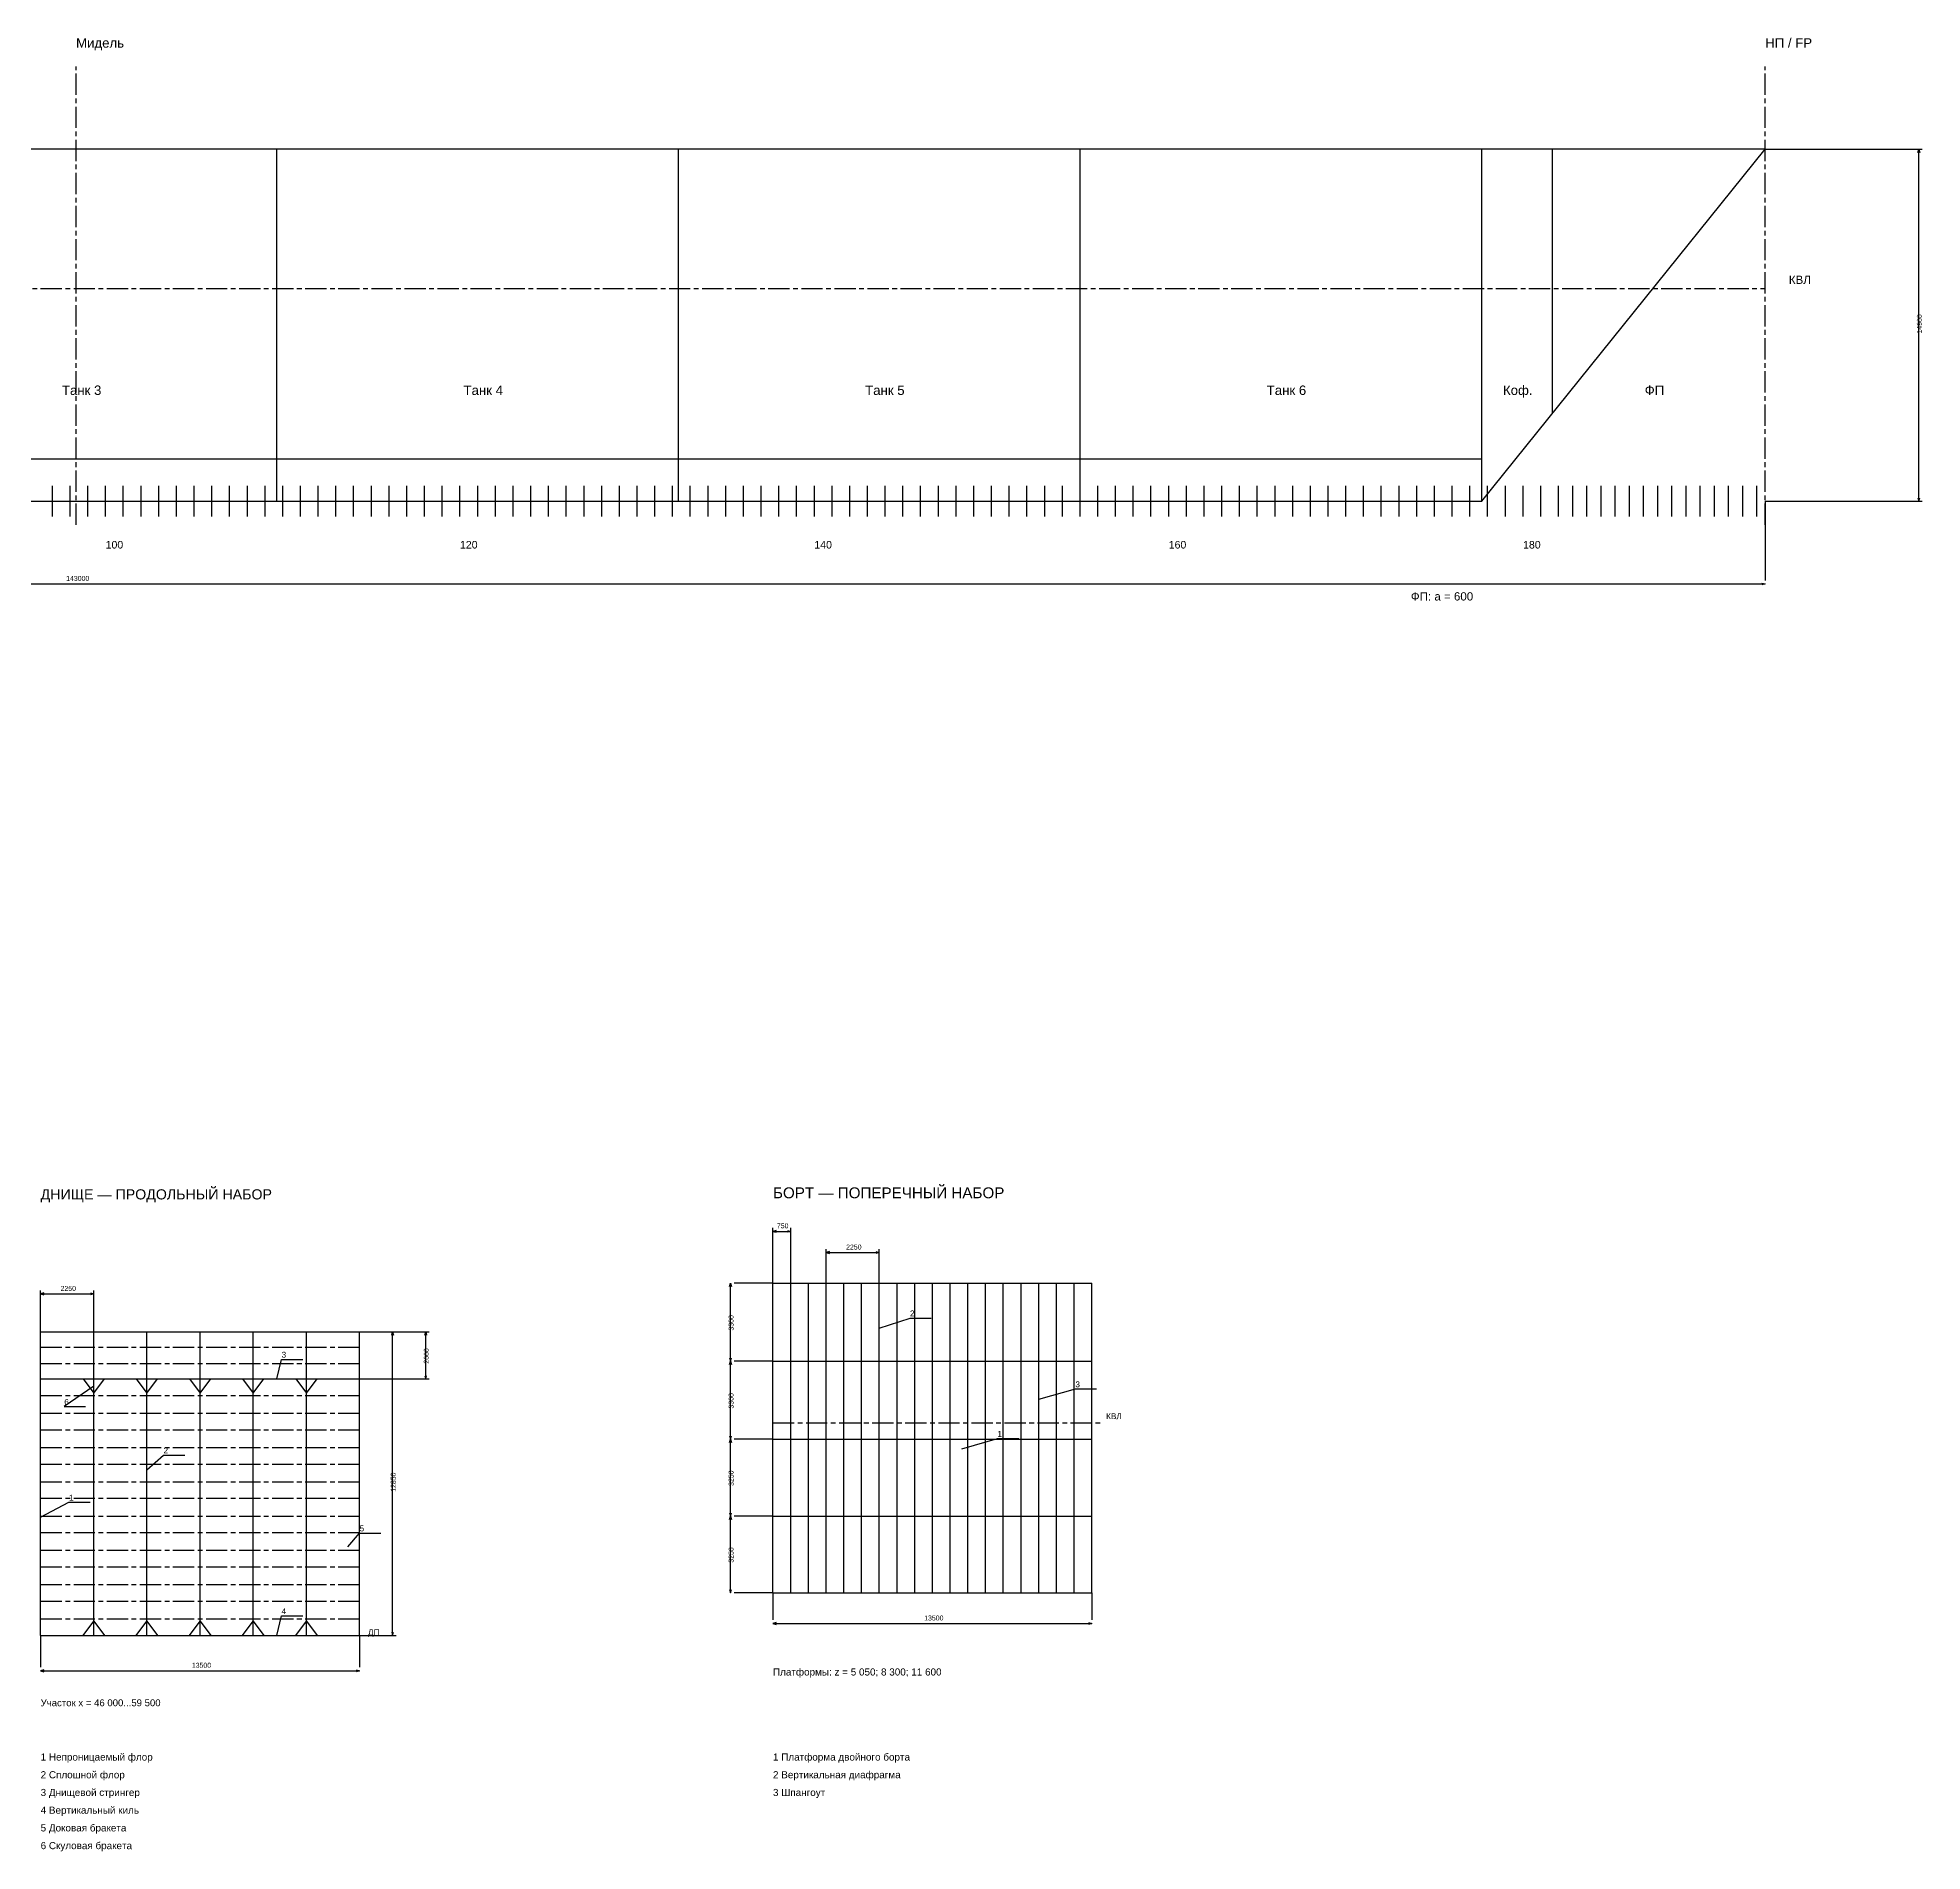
# Model space of a CAD drawing. Header units: millimetres. Extents: x -5500 to 149650, y -17240 to 192034.
# Drawn here: x 69875 to 149650, y 91860 to 168621 of the extents above; entities that cross this region are included whole.
import ezdxf

# ---------------------------------------------------------------- set-up
doc = ezdxf.new("R2010")
doc.units = ezdxf.units.MM
doc.linetypes.add('AXIS22', pattern=[1400, 900, -150, 200, -150])
for name, color, linetype in [('ARR_BOTTOM_CENTER', 30, 'AXIS22'), ('ARR_BOTTOM_DIM', 2, 'Continuous'), ('ARR_BOTTOM_HULL', 4, 'Continuous'), ('ARR_BOTTOM_MEMBER', 4, 'Continuous'), ('ARR_BOTTOM_SEAM', 7, 'Continuous'), ('ARR_BOTTOM_TEXT', 7, 'Continuous'), ('ARR_LONG_CENTER', 30, 'AXIS22'), ('ARR_LONG_DIM', 2, 'Continuous'), ('ARR_LONG_HULL', 4, 'Continuous'), ('ARR_LONG_MEMBER', 4, 'Continuous'), ('ARR_LONG_TEXT', 7, 'Continuous'), ('ARR_SIDE_CENTER', 30, 'AXIS22'), ('ARR_SIDE_DIM', 2, 'Continuous'), ('ARR_SIDE_HULL', 4, 'Continuous'), ('ARR_SIDE_MEMBER', 4, 'Continuous'), ('ARR_SIDE_SEAM', 7, 'Continuous'), ('ARR_SIDE_TEXT', 7, 'Continuous')]:
    doc.layers.add(name, color=color, linetype=linetype)
doc.styles.add('RU', font='arial.ttf')

msp = doc.modelspace()

# ---------------------------------------------------------------- linework, layer by layer
at = {"layer": 'ARR_BOTTOM_CENTER'}
for p, q in [((70000, 113200), (83500, 113200)), ((70000, 112500), (83500, 112500)), ((70000, 111150), (83500, 111150)), ((70000, 110400), (83500, 110400)), ((70000, 109700), (83500, 109700)), ((70000, 108950), (83500, 108950)), ((70000, 108250), (83500, 108250)), ((70000, 107500), (83500, 107500)), ((70000, 106800), (83500, 106800)), ((70000, 106050), (83500, 106050)), ((70000, 105350), (83500, 105350)), ((70000, 104600), (83500, 104600)), ((70000, 103900), (83500, 103900)), ((70000, 103150), (83500, 103150)), ((70000, 102450), (83500, 102450)), ((70000, 101700), (83500, 101700))]:
    msp.add_line(p, q, dxfattribs=at)
at = {"layer": 'ARR_BOTTOM_DIM'}
for p, q in [((70000, 113850), (70000, 115600)), ((70000, 115450), (72250, 115450)), ((72250, 113850), (72250, 115600)), ((83500, 113850), (85050, 113850)), ((83500, 113850), (86450, 113850)), ((84900, 101000), (84900, 113850)), ((86300, 111850), (86300, 113850)), ((83500, 111850), (86450, 111850)), ((70000, 101000), (70000, 99650)), ((83500, 101000), (83500, 99650)), ((83500, 101000), (85050, 101000)), ((70000, 99500), (83500, 99500))]:
    msp.add_line(p, q, dxfattribs=at)
for points in [[(70140, 115490), (70000, 115450), (70140, 115410)], [(72110, 115490), (72250, 115450), (72110, 115410)], [(84860, 113710), (84900, 113850), (84940, 113710)], [(86260, 113710), (86300, 113850), (86340, 113710)], [(86260, 111990), (86300, 111850), (86340, 111990)], [(84860, 101140), (84900, 101000), (84940, 101140)], [(70140, 99540), (70000, 99500), (70140, 99460)], [(83360, 99540), (83500, 99500), (83360, 99460)]]:
    msp.add_lwpolyline(points, dxfattribs=at)
at = {"layer": 'ARR_BOTTOM_HULL'}
for p, q in [((70000, 113850), (83500, 113850)), ((70000, 111850), (83500, 111850)), ((70000, 101000), (83500, 101000))]:
    msp.add_line(p, q, dxfattribs=at)
at = {"layer": 'ARR_BOTTOM_MEMBER'}
for p, q in [((70000, 101000), (70000, 113850)), ((72250, 101000), (72250, 113850)), ((74500, 101000), (74500, 113850)), ((76750, 101000), (76750, 113850)), ((79000, 101000), (79000, 113850)), ((81250, 101000), (81250, 113850)), ((83500, 101000), (83500, 113850))]:
    msp.add_line(p, q, dxfattribs=at)
for points in [[(71800, 111850), (72250, 111250), (72700, 111850)], [(74050, 111850), (74500, 111250), (74950, 111850)], [(76300, 111850), (76750, 111250), (77200, 111850)], [(78550, 111850), (79000, 111250), (79450, 111850)], [(80800, 111850), (81250, 111250), (81700, 111850)], [(71800, 101000), (72250, 101600), (72700, 101000)], [(74050, 101000), (74500, 101600), (74950, 101000)], [(76300, 101000), (76750, 101600), (77200, 101000)], [(78550, 101000), (79000, 101600), (79450, 101000)], [(80800, 101000), (81250, 101600), (81700, 101000)]]:
    msp.add_lwpolyline(points, dxfattribs=at)
at = {"layer": 'ARR_BOTTOM_SEAM'}
for p, q in [((70000, 101000), (70000, 113850)), ((83500, 101000), (83500, 113850))]:
    msp.add_line(p, q, dxfattribs=at)
for points in [[(80000, 111850), (80200, 112680), (81100, 112680)], [(72250, 111550), (71000, 110680), (71900, 110680)], [(74500, 108000), (75200, 108630), (76100, 108630)], [(70000, 106000), (71200, 106630), (72100, 106630)], [(83000, 104750), (83500, 105330), (84400, 105330)], [(80000, 101000), (80200, 101830), (81100, 101830)]]:
    msp.add_lwpolyline(points, dxfattribs=at)
at = {"layer": 'ARR_LONG_CENTER'}
for p, q in [((71500, 148000), (71500, 167400)), ((143000, 148000), (143000, 167400)), ((0, 158000), (143000, 158000))]:
    msp.add_line(p, q, dxfattribs=at)
at = {"layer": 'ARR_LONG_DIM'}
for p, q in [((143000, 163900), (149650, 163900)), ((149500, 149000), (149500, 163900)), ((143000, 149000), (143000, 145650)), ((143000, 149000), (149650, 149000)), ((0, 145500), (143000, 145500))]:
    msp.add_line(p, q, dxfattribs=at)
for points in [[(149460, 163760), (149500, 163900), (149540, 163760)], [(149460, 149140), (149500, 149000), (149540, 149140)], [(142860, 145540), (143000, 145500), (142860, 145460)]]:
    msp.add_lwpolyline(points, dxfattribs=at)
at = {"layer": 'ARR_LONG_HULL'}
for p, q in [((80000, 149000), (80000, 163900)), ((97000, 149000), (97000, 163900)), ((114000, 149000), (114000, 163900)), ((131000, 149000), (131000, 163900)), ((134000, 152725), (134000, 163900)), ((9000, 150800), (131000, 150800))]:
    msp.add_line(p, q, dxfattribs=at)
msp.add_lwpolyline([(0, 161400), (9000, 149000), (131000, 149000), (143000, 163900), (0, 163900), (0, 161400)], dxfattribs=at)
at = {"layer": 'ARR_LONG_MEMBER'}
for p, q in [((70500, 148350), (70500, 149650)), ((71250, 148350), (71250, 149650)), ((72000, 148350), (72000, 149650)), ((72750, 148350), (72750, 149650)), ((73500, 148350), (73500, 149650)), ((74250, 148350), (74250, 149650)), ((75000, 148350), (75000, 149650)), ((75750, 148350), (75750, 149650)), ((76500, 148350), (76500, 149650)), ((77250, 148350), (77250, 149650)), ((78000, 148350), (78000, 149650)), ((78750, 148350), (78750, 149650)), ((79500, 148350), (79500, 149650)), ((80250, 148350), (80250, 149650)), ((81000, 148350), (81000, 149650)), ((81750, 148350), (81750, 149650)), ((82500, 148350), (82500, 149650)), ((83250, 148350), (83250, 149650)), ((84000, 148350), (84000, 149650)), ((84750, 148350), (84750, 149650)), ((85500, 148350), (85500, 149650)), ((86250, 148350), (86250, 149650)), ((87000, 148350), (87000, 149650)), ((87750, 148350), (87750, 149650)), ((88500, 148350), (88500, 149650)), ((89250, 148350), (89250, 149650)), ((90000, 148350), (90000, 149650)), ((90750, 148350), (90750, 149650)), ((91500, 148350), (91500, 149650)), ((92250, 148350), (92250, 149650)), ((93000, 148350), (93000, 149650)), ((93750, 148350), (93750, 149650)), ((94500, 148350), (94500, 149650)), ((95250, 148350), (95250, 149650)), ((96000, 148350), (96000, 149650)), ((96750, 148350), (96750, 149650)), ((97500, 148350), (97500, 149650)), ((98250, 148350), (98250, 149650)), ((99000, 148350), (99000, 149650)), ((99750, 148350), (99750, 149650)), ((100500, 148350), (100500, 149650)), ((101250, 148350), (101250, 149650)), ((102000, 148350), (102000, 149650)), ((102750, 148350), (102750, 149650)), ((103500, 148350), (103500, 149650)), ((104250, 148350), (104250, 149650)), ((105000, 148350), (105000, 149650)), ((105750, 148350), (105750, 149650)), ((106500, 148350), (106500, 149650)), ((107250, 148350), (107250, 149650)), ((108000, 148350), (108000, 149650)), ((108750, 148350), (108750, 149650)), ((109500, 148350), (109500, 149650)), ((110250, 148350), (110250, 149650)), ((111000, 148350), (111000, 149650)), ((111750, 148350), (111750, 149650)), ((112500, 148350), (112500, 149650)), ((113250, 148350), (113250, 149650)), ((114000, 148350), (114000, 149650)), ((114750, 148350), (114750, 149650)), ((115500, 148350), (115500, 149650)), ((116250, 148350), (116250, 149650)), ((117000, 148350), (117000, 149650)), ((117750, 148350), (117750, 149650)), ((118500, 148350), (118500, 149650)), ((119250, 148350), (119250, 149650)), ((120000, 148350), (120000, 149650)), ((120750, 148350), (120750, 149650)), ((121500, 148350), (121500, 149650)), ((122250, 148350), (122250, 149650)), ((123000, 148350), (123000, 149650)), ((123750, 148350), (123750, 149650)), ((124500, 148350), (124500, 149650)), ((125250, 148350), (125250, 149650)), ((126000, 148350), (126000, 149650)), ((126750, 148350), (126750, 149650)), ((127500, 148350), (127500, 149650)), ((128250, 148350), (128250, 149650)), ((129000, 148350), (129000, 149650)), ((129750, 148350), (129750, 149650)), ((130500, 148350), (130500, 149650)), ((131250, 148350), (131250, 149650)), ((132000, 148350), (132000, 149650)), ((132750, 148350), (132750, 149650)), ((133500, 148350), (133500, 149650)), ((134250, 148350), (134250, 149650)), ((134850, 148350), (134850, 149650)), ((135450, 148350), (135450, 149650)), ((136050, 148350), (136050, 149650)), ((136650, 148350), (136650, 149650)), ((137250, 148350), (137250, 149650)), ((137850, 148350), (137850, 149650)), ((138450, 148350), (138450, 149650)), ((139050, 148350), (139050, 149650)), ((139650, 148350), (139650, 149650)), ((140250, 148350), (140250, 149650)), ((140850, 148350), (140850, 149650)), ((141450, 148350), (141450, 149650)), ((142050, 148350), (142050, 149650)), ((142650, 148350), (142650, 149650))]:
    msp.add_line(p, q, dxfattribs=at)
at = {"layer": 'ARR_SIDE_CENTER'}
msp.add_line((101000, 110000), (115000, 110000), dxfattribs=at)
at = {"layer": 'ARR_SIDE_DIM'}
for p, q in [((101000, 115900), (101000, 118250)), ((101000, 118100), (101750, 118100)), ((101750, 115900), (101750, 118250)), ((103250, 115900), (103250, 117350)), ((105500, 115900), (105500, 117350)), ((103250, 117200), (105500, 117200)), ((99200, 112600), (99200, 115900)), ((101000, 115900), (99350, 115900)), ((99200, 109300), (99200, 112600)), ((101000, 112600), (99350, 112600)), ((101000, 112600), (99350, 112600)), ((99200, 106050), (99200, 109300)), ((101000, 109300), (99350, 109300)), ((101000, 109300), (99350, 109300)), ((99200, 102800), (99200, 106050)), ((101000, 106050), (99350, 106050)), ((101000, 106050), (99350, 106050)), ((101000, 102800), (99350, 102800)), ((101000, 102800), (101000, 101650)), ((114500, 102800), (114500, 101650)), ((101000, 101500), (114500, 101500))]:
    msp.add_line(p, q, dxfattribs=at)
for points in [[(101140, 118140), (101000, 118100), (101140, 118060)], [(101610, 118140), (101750, 118100), (101610, 118060)], [(103390, 117240), (103250, 117200), (103390, 117160)], [(105360, 117240), (105500, 117200), (105360, 117160)], [(99160, 115760), (99200, 115900), (99240, 115760)], [(99160, 112740), (99200, 112600), (99240, 112740)], [(99160, 112460), (99200, 112600), (99240, 112460)], [(99160, 109440), (99200, 109300), (99240, 109440)], [(99160, 109160), (99200, 109300), (99240, 109160)], [(99160, 106190), (99200, 106050), (99240, 106190)], [(99160, 105910), (99200, 106050), (99240, 105910)], [(99160, 102940), (99200, 102800), (99240, 102940)], [(101140, 101540), (101000, 101500), (101140, 101460)], [(114360, 101540), (114500, 101500), (114360, 101460)]]:
    msp.add_lwpolyline(points, dxfattribs=at)
at = {"layer": 'ARR_SIDE_HULL'}
for p, q in [((101000, 115900), (114500, 115900)), ((101000, 102800), (101000, 115900)), ((103250, 102800), (103250, 115900)), ((105500, 102800), (105500, 115900)), ((107750, 102800), (107750, 115900)), ((110000, 102800), (110000, 115900)), ((112250, 102800), (112250, 115900)), ((114500, 102800), (114500, 115900)), ((101000, 112600), (114500, 112600)), ((101000, 109300), (114500, 109300)), ((101000, 106050), (114500, 106050)), ((101000, 102800), (114500, 102800))]:
    msp.add_line(p, q, dxfattribs=at)
at = {"layer": 'ARR_SIDE_MEMBER'}
for p, q in [((101750, 102800), (101750, 115900)), ((102500, 102800), (102500, 115900)), ((104000, 102800), (104000, 115900)), ((104750, 102800), (104750, 115900)), ((106250, 102800), (106250, 115900)), ((107000, 102800), (107000, 115900)), ((108500, 102800), (108500, 115900)), ((109250, 102800), (109250, 115900)), ((110750, 102800), (110750, 115900)), ((111500, 102800), (111500, 115900)), ((113000, 102800), (113000, 115900)), ((113750, 102800), (113750, 115900))]:
    msp.add_line(p, q, dxfattribs=at)
at = {"layer": 'ARR_SIDE_SEAM'}
for points in [[(105500, 114000), (106800, 114430), (107700, 114430)], [(112250, 111000), (113800, 111430), (114700, 111430)], [(109000, 108900), (110500, 109330), (111400, 109330)]]:
    msp.add_lwpolyline(points, dxfattribs=at)

# ---------------------------------------------------------------- texts
at = {"layer": 'ARR_BOTTOM_DIM', "style": 'RU'}
for s, p in [('2250', (70845, 115580)), ('13500', (76400, 99630))]:
    msp.add_text(s, height=210, dxfattribs=at).set_placement(p)
for s, p in [('2000', (86430, 112500)), ('12850', (85030, 107075))]:
    msp.add_text(s, height=210, rotation=90, dxfattribs=at).set_placement(p)
at = {"layer": 'ARR_BOTTOM_TEXT', "style": 'RU'}
for s, height, p in [('ДНИЩЕ — ПРОДОЛЬНЫЙ НАБОР', 430, (70000, 119450)), ('3', 250, (80200, 112750)), ('6', 250, (71000, 110750)), ('2', 250, (75200, 108700)), ('1', 250, (71200, 106700)), ('5', 250, (83500, 105400)), ('4', 250, (80200, 101900)), ('ДП', 260, (83850, 101000)), ('Участок x = 46 000...59 500', 290, (70000, 98000)), ('1 Непроницаемый флор', 300, (70000, 95700)), ('2 Сплошной флор', 300, (70000, 94950)), ('3 Днищевой стрингер', 300, (70000, 94200)), ('4 Вертикальный киль', 300, (70000, 93450)), ('5 Доковая бракета', 300, (70000, 92700)), ('6 Скуловая бракета', 300, (70000, 91950))]:
    msp.add_text(s, height=height, dxfattribs=at).set_placement(p)
at = {"layer": 'ARR_LONG_DIM', "style": 'RU'}
msp.add_text('14900', height=210, rotation=90, dxfattribs=at).set_placement((149630, 156100))
msp.add_text('143000', height=210, dxfattribs=at).set_placement((71080, 145630))
at = {"layer": 'ARR_LONG_TEXT', "style": 'RU'}
for s, height, p in [('Мидель', 400, (71500, 168200)), ('НП / FP', 400, (143000, 168200)), ('КВЛ', 350, (144000, 158200)), ('Танк 3', 400, (70900, 153500)), ('Танк 4', 400, (87900, 153500)), ('Танк 5', 400, (104900, 153500)), ('Танк 6', 400, (121900, 153500)), ('Коф.', 400, (131900, 153500)), ('ФП', 400, (137900, 153500)), ('100', 320, (72750, 147000)), ('120', 320, (87750, 147000)), ('140', 320, (102750, 147000)), ('160', 320, (117750, 147000)), ('180', 320, (132750, 147000)), ('ФП: a = 600', 350, (128000, 144800))]:
    msp.add_text(s, height=height, dxfattribs=at).set_placement(p)
at = {"layer": 'ARR_SIDE_DIM', "style": 'RU'}
for s, p in [('750', (101165, 118230)), ('2250', (104095, 117330)), ('13500', (107400, 101630))]:
    msp.add_text(s, height=210, dxfattribs=at).set_placement(p)
for s, p in [('3300', (99330, 113900)), ('3300', (99330, 110600)), ('3250', (99330, 107325)), ('3250', (99330, 104075))]:
    msp.add_text(s, height=210, rotation=90, dxfattribs=at).set_placement(p)
at = {"layer": 'ARR_SIDE_TEXT', "style": 'RU'}
for s, height, p in [('БОРТ — ПОПЕРЕЧНЫЙ НАБОР', 460, (101000, 119500)), ('2', 250, (106800, 114500)), ('3', 250, (113800, 111500)), ('КВЛ', 250, (115100, 110150)), ('1', 250, (110500, 109400)), ('Платформы: z = 5 050; 8 300; 11 600', 300, (101000, 99300)), ('1 Платформа двойного борта', 300, (101000, 95700)), ('2 Вертикальная диафрагма', 300, (101000, 94950)), ('3 Шпангоут', 300, (101000, 94200))]:
    msp.add_text(s, height=height, dxfattribs=at).set_placement(p)

doc.saveas('drawing.dxf')
